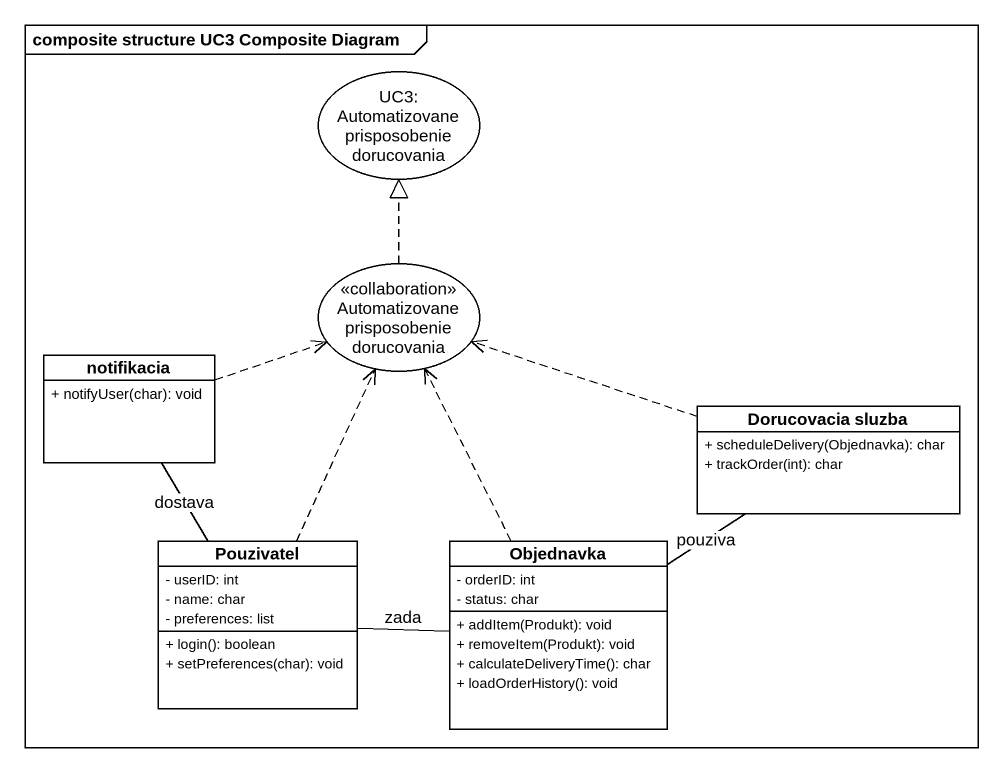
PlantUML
@startuml
mainframe composite structure UC3 Composite Diagram
allowmixing
hide circle
hide empty members
skinparam classAttributeIconSize 0
usecase "UC3: Automatizovane prisposobenie dorucovania" as UC3_Automatizovane
usecase "Automatizovane prisposobenie dorucovania" as Automatizovane <<collaboration>>
class notifikacia {
  + notifyUser(char): void
}
class "Dorucovacia sluzba" as Dorucovacia_sluzba {
  + scheduleDelivery(Objednavka): char
  + trackOrder(int): char
}
class Pouzivatel {
  - userID: int
  - name: char
  - preferences: list
  + login(): boolean
  + setPreferences(char): void
}
class Objednavka {
  - orderID: int
  - status: char
  + addItem(Produkt): void
  + removeItem(Produkt): void
  + calculateDeliveryTime(): char
  + loadOrderHistory(): void
}
Automatizovane .up.|> UC3_Automatizovane
notifikacia .right.> Automatizovane
Dorucovacia_sluzba .left.> Automatizovane
Pouzivatel .up.> Automatizovane
Pouzivatel -up- notifikacia : dostava
Pouzivatel -right- Objednavka : zada
Objednavka .up.> Automatizovane
Objednavka -up- Dorucovacia_sluzba : pouziva
@enduml
